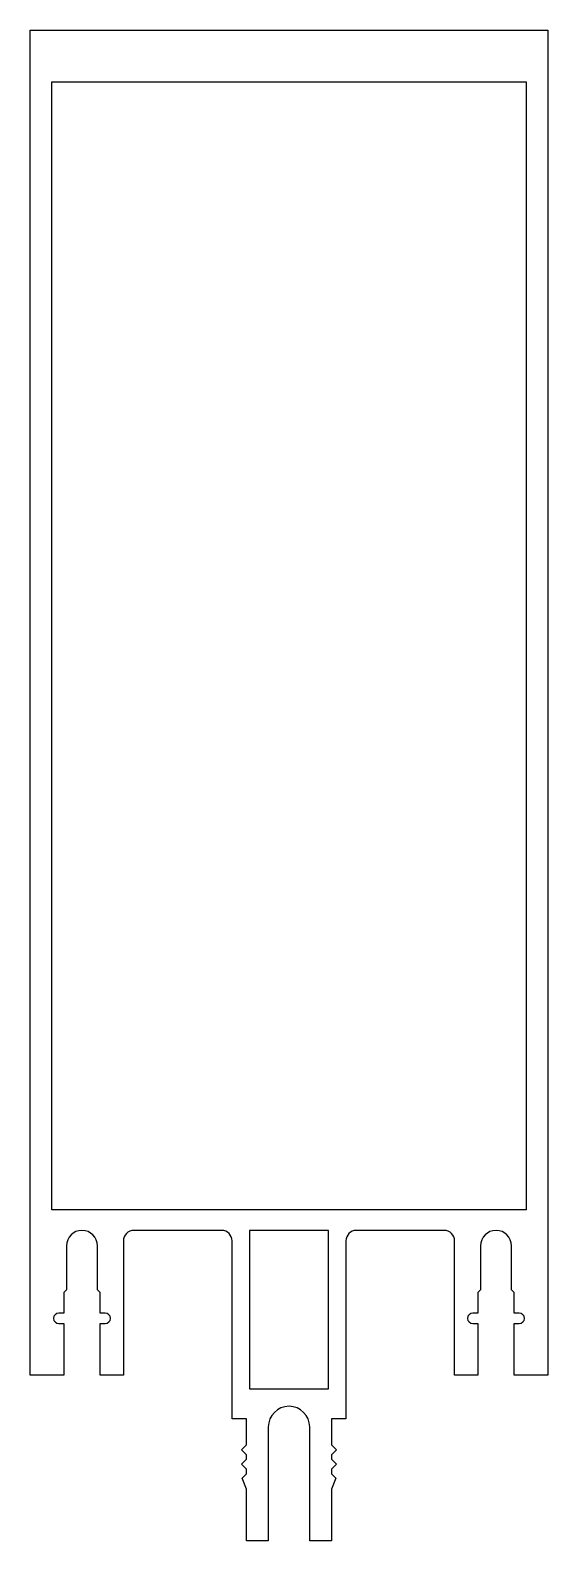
# Model space of a CAD drawing. Header units: millimetres. Extents: x -25 to 25, y 0 to 146.
import ezdxf

# ---------------------------------------------------------------- set-up
doc = ezdxf.new("R2010")
doc.units = ezdxf.units.MM

msp = doc.modelspace()

# ---------------------------------------------------------------- linework, layer by layer
msp.add_lwpolyline([(25, 146), (25, 16), (21.75, 16), (21.75, 21), (22.25, 21, 1), (22.25, 22), (21.75, 22), (21.75, 24), (21.5, 24.25), (21.5, 28.5, 1), (18.5, 28.5), (18.5, 24.25), (18.25, 24), (18.25, 22), (17.75, 22, 1), (17.75, 21), (18.25, 21), (18.25, 16), (16, 16), (16, 29, 0.414214), (15, 30), (6.5, 30, 0.414214), (5.5, 29), (5.5, 11.8), (4.1, 11.8), (4.1, 9.28), (4.58, 8.8), (4.1, 8.32), (4.1, 7.88), (4.58, 7.4), (4.1, 6.92), (4.1, 6.48), (4.54, 6.05), (4.1, 5), (4.1, 0), (2, 0), (2, 11, 1), (-2, 11), (-2, 0), (-4.1, 0), (-4.1, 5), (-4.54, 6.05), (-4.1, 6.48), (-4.1, 6.92), (-4.58, 7.4), (-4.1, 7.88), (-4.1, 8.32), (-4.58, 8.8), (-4.1, 9.28), (-4.1, 11.8), (-5.5, 11.8), (-5.5, 29, 0.414214), (-6.5, 30), (-15, 30, 0.414214), (-16, 29), (-16, 16), (-18.25, 16), (-18.25, 21), (-17.75, 21, 1), (-17.75, 22), (-18.25, 22), (-18.25, 24), (-18.5, 24.25), (-18.5, 28.5, 1), (-21.5, 28.5), (-21.5, 24.25), (-21.75, 24), (-21.75, 22), (-22.25, 22, 1), (-22.25, 21), (-21.75, 21), (-21.75, 16), (-25, 16), (-25, 146), (25, 146, -0.414214)], format="xyb", close=True)
for points in [[(-22.9, 141), (22.9, 141), (22.9, 32), (-22.9, 32), (-22.9, 141)], [(-3.8, 14.7), (3.8, 14.7), (3.8, 30), (-3.8, 30), (-3.8, 14.7)]]:
    msp.add_lwpolyline(points, close=True)

doc.saveas('drawing.dxf')
